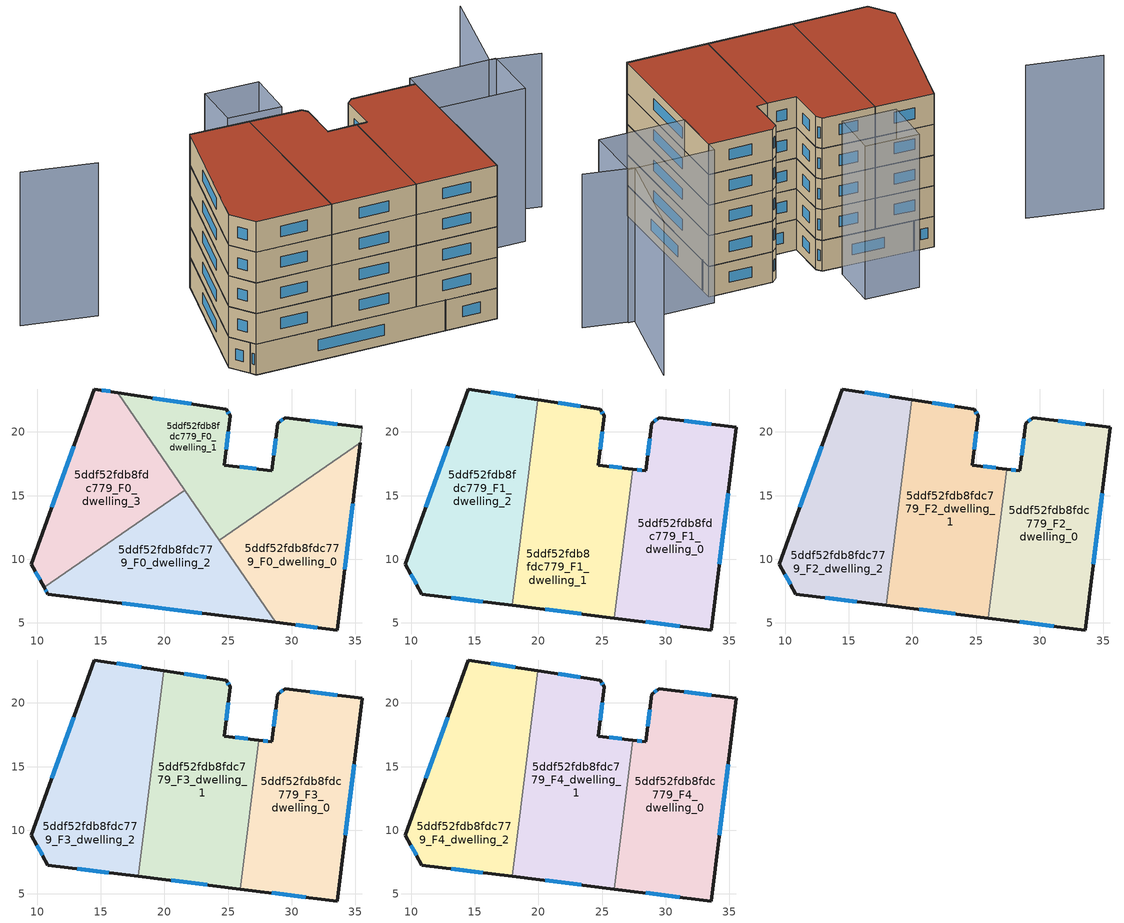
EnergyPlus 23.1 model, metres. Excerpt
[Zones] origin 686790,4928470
5ddf52fdb8fdc779_F0_dwelling_0
 floor ground (EU_floor_Construction): 33.58,4.45 35.39,19.15 24.3,11.51 28.75,5.04 z0
 wall outside (EU_wall_Construction): 35.39,19.15 33.58,4.45 28.75,5.04 z0:3
 wall to 5ddf52fdb8fdc779_F0_dwelling_1 (EU_wall_Construction): 24.3,11.51 35.39,19.15 z0:3
 wall to 5ddf52fdb8fdc779_F0_dwelling_2 (EU_wall_Construction): 28.75,5.04 24.3,11.51 z0:3
 window (EU_Window_Construction): 32.01,4.64 30.32,4.85 / 34.8,14.37 34.16,9.23 z0.98:2.02
5ddf52fdb8fdc779_F0_dwelling_1
 floor ground (EU_floor_Construction): 35.39,19.15 35.54,20.38 29.49,21.13 28.89,20.67 28.45,16.96 24.71,17.41 25.17,21.25 24.88,21.78 16.32,23.09 24.3,11.51 z0
 wall outside (EU_wall_Construction): 16.32,23.09 24.88,21.78 25.17,21.25 24.71,17.41 28.45,16.96 28.89,20.67 29.49,21.13 35.54,20.38 z0:3
 wall adiabatic (EU_wall_Construction): 35.54,20.38 35.39,19.15 z0:3
 wall to 5ddf52fdb8fdc779_F0_dwelling_3 (EU_wall_Construction): 21.62,15.4 16.32,23.09 z0:3
 wall to 5ddf52fdb8fdc779_F0_dwelling_2 (EU_wall_Construction): 24.3,11.51 21.62,15.4 z0:3
 window (EU_Window_Construction): 28.59,18.16 28.74,19.47 / 29.08,20.82 29.29,20.99 / 31.45,20.89 33.57,20.62 / 19.1,22.67 22.1,22.2 / 24.97,21.61 25.07,21.42 / 25.02,20 24.86,18.66 / 25.92,17.26 27.23,17.1 z0.98:2.02
5ddf52fdb8fdc779_F0_dwelling_2
 floor ground (EU_floor_Construction): 28.75,5.04 21.62,15.4 10.56,7.79 10.86,7.26 z0
 wall outside (EU_wall_Construction): 28.75,5.04 10.86,7.26 10.56,7.79 z0:3
 wall to 5ddf52fdb8fdc779_F0_dwelling_3 (EU_wall_Construction): 10.56,7.79 21.62,15.4 z0:3
 window (EU_Window_Construction): 10.76,7.43 10.66,7.62 / 22.93,5.76 16.68,6.54 z0.98:2.02
5ddf52fdb8fdc779_F0_dwelling_3
 floor ground (EU_floor_Construction): 21.62,15.4 16.32,23.09 14.5,23.38 9.55,9.61 10.56,7.79 z0
 wall outside (EU_wall_Construction): 10.56,7.79 9.55,9.61 14.5,23.38 16.32,23.09 z0:3
 window (EU_Window_Construction): 10.23,8.38 9.88,9.02 / 11.16,14.08 12.89,18.9 / 15.09,23.28 15.73,23.19 z0.98:2.02
5ddf52fdb8fdc779_F1_dwelling_0
 floor to 5ddf52fdb8fdc779_F0_dwelling_0 (EU_floor_Construction): 33.58,4.45 35.39,19.15 26.95,13.34 26.35,8.53 28.75,5.04 z3
 floor to 5ddf52fdb8fdc779_F0_dwelling_1 (EU_floor_Construction): 35.39,19.15 35.54,20.38 29.49,21.13 28.89,20.67 28.45,16.96 27.41,17.08 26.95,13.34 z3
 floor to 5ddf52fdb8fdc779_F0_dwelling_2 (EU_floor_Construction): 28.75,5.04 26.35,8.53 25.96,5.39 z3
 wall outside (EU_wall_Construction): 27.41,17.08 28.45,16.96 28.89,20.67 29.49,21.13 35.54,20.38 33.58,4.45 25.96,5.39 z3:6
 wall to 5ddf52fdb8fdc779_F1_dwelling_1 (EU_wall_Construction): 25.96,5.39 27.41,17.08 z3:6
 window (EU_Window_Construction): 31.45,20.89 33.57,20.62 / 34.9,15.19 34.21,9.63 / 31.1,4.75 28.44,5.08 / 27.75,17.04 28.11,17 / 28.59,18.16 28.74,19.47 / 29.08,20.82 29.29,20.99 z3.98:5.02
5ddf52fdb8fdc779_F1_dwelling_1
 floor to 5ddf52fdb8fdc779_F0_dwelling_1 (EU_floor_Construction): 26.95,13.34 27.41,17.08 24.71,17.41 25.17,21.25 24.88,21.78 19.95,22.53 19.46,18.54 24.3,11.51 z3
 floor to 5ddf52fdb8fdc779_F0_dwelling_0 (EU_floor_Construction): 26.35,8.53 26.95,13.34 24.3,11.51 z3
 floor to 5ddf52fdb8fdc779_F0_dwelling_2 (EU_floor_Construction): 25.96,5.39 26.35,8.53 21.62,15.4 18.83,13.49 17.95,6.38 z3
 floor to 5ddf52fdb8fdc779_F0_dwelling_3 (EU_floor_Construction): 21.62,15.4 19.46,18.54 18.83,13.49 z3
 wall outside (EU_wall_Construction): 25.96,5.39 17.95,6.38 / 19.95,22.53 24.88,21.78 25.17,21.25 24.71,17.41 27.41,17.08 z3:6
 wall to 5ddf52fdb8fdc779_F1_dwelling_2 (EU_wall_Construction): 17.95,6.38 19.95,22.53 z3:6
 window (EU_Window_Construction): 25.59,17.3 26.53,17.19 / 23.36,5.71 20.56,6.06 / 21.55,22.29 23.28,22.02 / 24.97,21.61 25.07,21.42 / 25.02,20 24.86,18.66 z3.98:5.02
5ddf52fdb8fdc779_F1_dwelling_2
 floor to 5ddf52fdb8fdc779_F0_dwelling_2 (EU_floor_Construction): 17.95,6.38 18.83,13.49 10.56,7.79 10.86,7.26 z3
 floor to 5ddf52fdb8fdc779_F0_dwelling_3 (EU_floor_Construction): 18.83,13.49 19.46,18.54 16.32,23.09 14.5,23.38 9.55,9.61 10.56,7.79 z3
 floor to 5ddf52fdb8fdc779_F0_dwelling_1 (EU_floor_Construction): 19.46,18.54 19.95,22.53 16.32,23.09 z3
 wall outside (EU_wall_Construction): 17.95,6.38 10.86,7.26 9.55,9.61 14.5,23.38 19.95,22.53 z3:6
 window (EU_Window_Construction): 15.65,6.66 13.17,6.97 / 10.43,8.02 9.97,8.84 / 11.16,14.08 12.89,18.9 / 16.27,23.1 18.18,22.81 z3.98:5.02
5ddf52fdb8fdc779_F2_dwelling_0
 floor to 5ddf52fdb8fdc779_F1_dwelling_0 (EU_floor_Construction): 33.58,4.45 35.54,20.38 29.49,21.13 28.89,20.67 28.45,16.96 27.41,17.08 25.96,5.39 z6
 wall outside (EU_wall_Construction): 27.41,17.08 28.45,16.96 28.89,20.67 29.49,21.13 35.54,20.38 33.58,4.45 25.96,5.39 z6:9
 wall to 5ddf52fdb8fdc779_F2_dwelling_1 (EU_wall_Construction): 25.96,5.39 27.41,17.08 z6:9
 window (EU_Window_Construction): 31.45,20.89 33.57,20.62 / 34.9,15.19 34.21,9.63 / 31.1,4.75 28.44,5.08 / 27.75,17.04 28.11,17 / 28.59,18.16 28.74,19.47 / 29.08,20.82 29.29,20.99 z6.98:8.02
5ddf52fdb8fdc779_F2_dwelling_1
 floor to 5ddf52fdb8fdc779_F1_dwelling_1 (EU_floor_Construction): 25.96,5.39 27.41,17.08 24.71,17.41 25.17,21.25 24.88,21.78 19.95,22.53 17.95,6.38 z6
 wall outside (EU_wall_Construction): 25.96,5.39 17.95,6.38 / 19.95,22.53 24.88,21.78 25.17,21.25 24.71,17.41 27.41,17.08 z6:9
 wall to 5ddf52fdb8fdc779_F2_dwelling_2 (EU_wall_Construction): 17.95,6.38 19.95,22.53 z6:9
 window (EU_Window_Construction): 25.59,17.3 26.53,17.19 / 23.36,5.71 20.56,6.06 / 21.55,22.29 23.28,22.02 / 24.97,21.61 25.07,21.42 / 25.02,20 24.86,18.66 z6.98:8.02
5ddf52fdb8fdc779_F2_dwelling_2
 floor to 5ddf52fdb8fdc779_F1_dwelling_2 (EU_floor_Construction): 17.95,6.38 19.95,22.53 14.5,23.38 9.55,9.61 10.86,7.26 z6
 wall outside (EU_wall_Construction): 17.95,6.38 10.86,7.26 9.55,9.61 14.5,23.38 19.95,22.53 z6:9
 window (EU_Window_Construction): 15.65,6.66 13.17,6.97 / 10.43,8.02 9.97,8.84 / 11.16,14.08 12.89,18.9 / 16.27,23.1 18.18,22.81 z6.98:8.02
5ddf52fdb8fdc779_F3_dwelling_0
 floor to 5ddf52fdb8fdc779_F2_dwelling_0 (EU_floor_Construction): 33.58,4.45 35.54,20.38 29.49,21.13 28.89,20.67 28.45,16.96 27.41,17.08 25.96,5.39 z9
 wall outside (EU_wall_Construction): 27.41,17.08 28.45,16.96 28.89,20.67 29.49,21.13 35.54,20.38 33.58,4.45 25.96,5.39 z9:12
 wall to 5ddf52fdb8fdc779_F3_dwelling_1 (EU_wall_Construction): 25.96,5.39 27.41,17.08 z9:12
 window (EU_Window_Construction): 31.45,20.89 33.57,20.62 / 34.9,15.19 34.21,9.63 / 31.1,4.75 28.44,5.08 / 27.75,17.04 28.11,17 / 28.59,18.16 28.74,19.47 / 29.08,20.82 29.29,20.99 z9.98:11.02
5ddf52fdb8fdc779_F3_dwelling_1
 floor to 5ddf52fdb8fdc779_F2_dwelling_1 (EU_floor_Construction): 25.96,5.39 27.41,17.08 24.71,17.41 25.17,21.25 24.88,21.78 19.95,22.53 17.95,6.38 z9
 wall outside (EU_wall_Construction): 25.96,5.39 17.95,6.38 / 19.95,22.53 24.88,21.78 25.17,21.25 24.71,17.41 27.41,17.08 z9:12
 wall to 5ddf52fdb8fdc779_F3_dwelling_2 (EU_wall_Construction): 17.95,6.38 19.95,22.53 z9:12
 window (EU_Window_Construction): 25.59,17.3 26.53,17.19 / 23.36,5.71 20.56,6.06 / 21.55,22.29 23.28,22.02 / 24.97,21.61 25.07,21.42 / 25.02,20 24.86,18.66 z9.98:11.02
5ddf52fdb8fdc779_F3_dwelling_2
 floor to 5ddf52fdb8fdc779_F2_dwelling_2 (EU_floor_Construction): 17.95,6.38 19.95,22.53 14.5,23.38 9.55,9.61 10.86,7.26 z9
 wall outside (EU_wall_Construction): 17.95,6.38 10.86,7.26 9.55,9.61 14.5,23.38 19.95,22.53 z9:12
 window (EU_Window_Construction): 15.65,6.66 13.17,6.97 / 10.43,8.02 9.97,8.84 / 11.16,14.08 12.89,18.9 / 16.27,23.1 18.18,22.81 z9.98:11.02
5ddf52fdb8fdc779_F4_dwelling_0
 floor to 5ddf52fdb8fdc779_F3_dwelling_0 (EU_floor_Construction): 33.58,4.45 35.54,20.38 29.49,21.13 28.89,20.67 28.45,16.96 27.41,17.08 25.96,5.39 z12
 wall outside (EU_wall_Construction): 27.41,17.08 28.45,16.96 28.89,20.67 29.49,21.13 35.54,20.38 33.58,4.45 25.96,5.39 z12:15
 wall to 5ddf52fdb8fdc779_F4_dwelling_1 (EU_wall_Construction): 25.96,5.39 27.41,17.08 z12:15
 window (EU_Window_Construction): 31.45,20.89 33.57,20.62 / 34.9,15.19 34.21,9.63 / 31.1,4.75 28.44,5.08 / 27.75,17.04 28.11,17 / 28.59,18.16 28.74,19.47 / 29.08,20.82 29.29,20.99 z12.98:14.02
 roof outside (EU_roof_Construction): 35.54,20.38 33.58,4.45 25.96,5.39 27.41,17.08 28.45,16.96 28.89,20.67 29.49,21.13 z15
5ddf52fdb8fdc779_F4_dwelling_1
 floor to 5ddf52fdb8fdc779_F3_dwelling_1 (EU_floor_Construction): 25.96,5.39 27.41,17.08 24.71,17.41 25.17,21.25 24.88,21.78 19.95,22.53 17.95,6.38 z12
 wall outside (EU_wall_Construction): 25.96,5.39 17.95,6.38 / 19.95,22.53 24.88,21.78 25.17,21.25 24.71,17.41 27.41,17.08 z12:15
 wall to 5ddf52fdb8fdc779_F4_dwelling_2 (EU_wall_Construction): 17.95,6.38 19.95,22.53 z12:15
 window (EU_Window_Construction): 25.59,17.3 26.53,17.19 / 23.36,5.71 20.56,6.06 / 21.55,22.29 23.28,22.02 / 24.97,21.61 25.07,21.42 / 25.02,20 24.86,18.66 z12.98:14.02
 roof outside (EU_roof_Construction): 25.17,21.25 24.71,17.41 27.41,17.08 25.96,5.39 17.95,6.38 19.95,22.53 24.88,21.78 z15
5ddf52fdb8fdc779_F4_dwelling_2
 floor to 5ddf52fdb8fdc779_F3_dwelling_2 (EU_floor_Construction): 17.95,6.38 19.95,22.53 14.5,23.38 9.55,9.61 10.86,7.26 z12
 wall outside (EU_wall_Construction): 17.95,6.38 10.86,7.26 9.55,9.61 14.5,23.38 19.95,22.53 z12:15
 window (EU_Window_Construction): 15.65,6.66 13.17,6.97 / 10.43,8.02 9.97,8.84 / 11.16,14.08 12.89,18.9 / 16.27,23.1 18.18,22.81 z12.98:14.02
 roof outside (EU_roof_Construction): 19.95,22.53 17.95,6.38 10.86,7.26 9.55,9.61 14.5,23.38 z15
shading: 47.53,19.02 43.14,20.46 / 43.14,20.46 46.21,29.84 / 5.14,23.41 -1.39,25.55 / 43.01,14.62 34.93,15.66 / 34.93,15.66 35.68,21.47 / 35.68,21.47 43.75,20.43 / 43.75,20.43 43.01,14.62 / 23.75,23.19 18.72,23.93 / 18.72,23.93 19.43,28.7 / 19.43,28.7 24.45,27.95 / 24.45,27.95 23.75,23.19 z0:15
[Building]
EU S2 Campaign: North Axis=0; Terrain=City; Solar Distribution=FullExterior
[Site:Location]
Bologna: Latitude=44.5; Longitude=11.25; Time Zone=1; Elevation=37
[SizingPeriod:WeatherFileDays]
AnnualSizingPeriod: Begin Month=1; Begin Day of Month=1; End Month=12; End Day of Month=31; Day of Week for Start Day=Monday; Use Weather File Daylight Saving Period=No; Use Weather File Rain and Snow Indicators=No
[MATERIAL]
EU_InternalMass_Material: Roughness=MediumRough; Thickness=0.1; Conductivity=1; Density=1800; Specific Heat=900; Thermal Absorptance=0.9; Solar Absorptance=0.7; Visible Absorptance=0.7
[MATERIAL:NOMASS] Roughness=MediumRough; Thermal Absorptance=0.9; Solar Absorptance=0.7; Visible Absorptance=0.7
Name | Thermal Resistance
EU_wall_NoMass | 0.905828
EU_roof_NoMass | 0.37593
EU_floor_NoMass | 0.67114
[WINDOWMATERIAL:SIMPLEGLAZINGSYSTEM]
EU_Window_SimpleGlazing: UFactor=4.52486; Solar Heat Gain Coefficient=0.85; Visible Transmittance=0.85
[CONSTRUCTION]
EU_wall_Construction: EU_wall_NoMass
EU_roof_Construction: EU_roof_NoMass
EU_floor_Construction: EU_floor_NoMass
EU_InternalMass_Construction: EU_InternalMass_Material
EU_Window_Construction: EU_Window_SimpleGlazing
[ZONE] Type=1; Multiplier=1; Ceiling Height=autocalculate; Floor Area=autocalculate; Part of Total Floor Area=Yes
Name | Volume
5ddf52fdb8fdc779_F0_dwelling_0 | 266.759
5ddf52fdb8fdc779_F1_dwelling_0; 5ddf52fdb8fdc779_F2_dwelling_0; 5ddf52fdb8fdc779_F3_dwelling_0; 5ddf52fdb8fdc779_F4_dwelling_0 | 355.642
5ddf52fdb8fdc779_F0_dwelling_1 | 266.749
5ddf52fdb8fdc779_F1_dwelling_1; 5ddf52fdb8fdc779_F2_dwelling_1; 5ddf52fdb8fdc779_F3_dwelling_1; 5ddf52fdb8fdc779_F4_dwelling_1 | 355.668
5ddf52fdb8fdc779_F0_dwelling_2 | 266.711
5ddf52fdb8fdc779_F1_dwelling_2; 5ddf52fdb8fdc779_F2_dwelling_2; 5ddf52fdb8fdc779_F3_dwelling_2; 5ddf52fdb8fdc779_F4_dwelling_2 | 355.634
5ddf52fdb8fdc779_F0_dwelling_3 | 266.731
[INTERNALMASS] Construction=EU_InternalMass_Construction
Name | Zone or ZoneList | Surface Area
5ddf52fdb8fdc779_F0_dwelling_0_EU_InternalMass | 5ddf52fdb8fdc779_F0_dwelling_0 | 88.9201
5ddf52fdb8fdc779_F0_dwelling_1_EU_InternalMass | 5ddf52fdb8fdc779_F0_dwelling_1 | 88.9169
5ddf52fdb8fdc779_F0_dwelling_2_EU_InternalMass | 5ddf52fdb8fdc779_F0_dwelling_2 | 88.9081
5ddf52fdb8fdc779_F0_dwelling_3_EU_InternalMass | 5ddf52fdb8fdc779_F0_dwelling_3 | 88.9097
5ddf52fdb8fdc779_F1_dwelling_0_EU_InternalMass | 5ddf52fdb8fdc779_F1_dwelling_0 | 118.548
5ddf52fdb8fdc779_F1_dwelling_1_EU_InternalMass | 5ddf52fdb8fdc779_F1_dwelling_1 | 118.555
5ddf52fdb8fdc779_F1_dwelling_2_EU_InternalMass | 5ddf52fdb8fdc779_F1_dwelling_2 | 118.545
5ddf52fdb8fdc779_F2_dwelling_0_EU_InternalMass | 5ddf52fdb8fdc779_F2_dwelling_0 | 118.548
5ddf52fdb8fdc779_F2_dwelling_1_EU_InternalMass | 5ddf52fdb8fdc779_F2_dwelling_1 | 118.555
5ddf52fdb8fdc779_F2_dwelling_2_EU_InternalMass | 5ddf52fdb8fdc779_F2_dwelling_2 | 118.545
5ddf52fdb8fdc779_F3_dwelling_0_EU_InternalMass | 5ddf52fdb8fdc779_F3_dwelling_0 | 118.548
5ddf52fdb8fdc779_F3_dwelling_1_EU_InternalMass | 5ddf52fdb8fdc779_F3_dwelling_1 | 118.555
5ddf52fdb8fdc779_F3_dwelling_2_EU_InternalMass | 5ddf52fdb8fdc779_F3_dwelling_2 | 118.545
5ddf52fdb8fdc779_F4_dwelling_0_EU_InternalMass | 5ddf52fdb8fdc779_F4_dwelling_0 | 118.548
5ddf52fdb8fdc779_F4_dwelling_1_EU_InternalMass | 5ddf52fdb8fdc779_F4_dwelling_1 | 118.555
5ddf52fdb8fdc779_F4_dwelling_2_EU_InternalMass | 5ddf52fdb8fdc779_F4_dwelling_2 | 118.545
[OTHEREQUIPMENT] Fuel Type=Electricity; Design Level Calculation Method=Watts/Area; Power per Zone Floor Area=1; Fraction Latent=0; Fraction Radiant=0; Fraction Lost=0; Carbon Dioxide Generation Rate=0; EndUse Subcategory=EU_Step8_InternalGains
Name | Zone or ZoneList or Space or SpaceList | Schedule
EU_Step8_InternalGain_5ddf52fdb8fdc779_F0_dwelling_0_f000 | 5ddf52fdb8fdc779_F0_dwelling_0 | EU_Step8_GainSchedule_5ddf52fdb8fdc779_F0_dwelling_0_f000
EU_Step8_InternalGain_5ddf52fdb8fdc779_F0_dwelling_1_f000 | 5ddf52fdb8fdc779_F0_dwelling_1 | EU_Step8_GainSchedule_5ddf52fdb8fdc779_F0_dwelling_1_f000
EU_Step8_InternalGain_5ddf52fdb8fdc779_F0_dwelling_2_f000 | 5ddf52fdb8fdc779_F0_dwelling_2 | EU_Step8_GainSchedule_5ddf52fdb8fdc779_F0_dwelling_2_f000
EU_Step8_InternalGain_5ddf52fdb8fdc779_F0_dwelling_3_f000 | 5ddf52fdb8fdc779_F0_dwelling_3 | EU_Step8_GainSchedule_5ddf52fdb8fdc779_F0_dwelling_3_f000
EU_Step8_InternalGain_5ddf52fdb8fdc779_F1_dwelling_0_f000 | 5ddf52fdb8fdc779_F1_dwelling_0 | EU_Step8_GainSchedule_5ddf52fdb8fdc779_F1_dwelling_0_f000
EU_Step8_InternalGain_5ddf52fdb8fdc779_F1_dwelling_1_f000 | 5ddf52fdb8fdc779_F1_dwelling_1 | EU_Step8_GainSchedule_5ddf52fdb8fdc779_F1_dwelling_1_f000
EU_Step8_InternalGain_5ddf52fdb8fdc779_F1_dwelling_2_f000 | 5ddf52fdb8fdc779_F1_dwelling_2 | EU_Step8_GainSchedule_5ddf52fdb8fdc779_F1_dwelling_2_f000
EU_Step8_InternalGain_5ddf52fdb8fdc779_F2_dwelling_0_f000 | 5ddf52fdb8fdc779_F2_dwelling_0 | EU_Step8_GainSchedule_5ddf52fdb8fdc779_F2_dwelling_0_f000
EU_Step8_InternalGain_5ddf52fdb8fdc779_F2_dwelling_1_f000 | 5ddf52fdb8fdc779_F2_dwelling_1 | EU_Step8_GainSchedule_5ddf52fdb8fdc779_F2_dwelling_1_f000
EU_Step8_InternalGain_5ddf52fdb8fdc779_F2_dwelling_2_f000 | 5ddf52fdb8fdc779_F2_dwelling_2 | EU_Step8_GainSchedule_5ddf52fdb8fdc779_F2_dwelling_2_f000
EU_Step8_InternalGain_5ddf52fdb8fdc779_F3_dwelling_0_f000 | 5ddf52fdb8fdc779_F3_dwelling_0 | EU_Step8_GainSchedule_5ddf52fdb8fdc779_F3_dwelling_0_f000
EU_Step8_InternalGain_5ddf52fdb8fdc779_F3_dwelling_1_f000 | 5ddf52fdb8fdc779_F3_dwelling_1 | EU_Step8_GainSchedule_5ddf52fdb8fdc779_F3_dwelling_1_f000
EU_Step8_InternalGain_5ddf52fdb8fdc779_F3_dwelling_2_f000 | 5ddf52fdb8fdc779_F3_dwelling_2 | EU_Step8_GainSchedule_5ddf52fdb8fdc779_F3_dwelling_2_f000
EU_Step8_InternalGain_5ddf52fdb8fdc779_F4_dwelling_0_f000 | 5ddf52fdb8fdc779_F4_dwelling_0 | EU_Step8_GainSchedule_5ddf52fdb8fdc779_F4_dwelling_0_f000
EU_Step8_InternalGain_5ddf52fdb8fdc779_F4_dwelling_1_f000 | 5ddf52fdb8fdc779_F4_dwelling_1 | EU_Step8_GainSchedule_5ddf52fdb8fdc779_F4_dwelling_1_f000
EU_Step8_InternalGain_5ddf52fdb8fdc779_F4_dwelling_2_f000 | 5ddf52fdb8fdc779_F4_dwelling_2 | EU_Step8_GainSchedule_5ddf52fdb8fdc779_F4_dwelling_2_f000
[ZONEVENTILATION:DESIGNFLOWRATE] Schedule=EU_AlwaysOn; Design Flow Rate Calculation Method=AirChanges/Hour; Air Changes per Hour=0.73129; Ventilation Type=Natural; Fan Pressure Rise=0; Fan Total Efficiency=1; Constant Term Coefficient=1; Temperature Term Coefficient=0; Velocity Term Coefficient=0; Velocity Squared Term Coefficient=0; Minimum Indoor Temperature=-100; Maximum Indoor Temperature=100; Delta Temperature=-100; Minimum Outdoor Temperature=-100; Maximum Outdoor Temperature=100; Maximum Wind Speed=40
Name | Zone or ZoneList or Space or SpaceList
EU_ConstantAir_5ddf52fdb8fdc779_F0_dwelling_0 | 5ddf52fdb8fdc779_F0_dwelling_0
EU_ConstantAir_5ddf52fdb8fdc779_F0_dwelling_1 | 5ddf52fdb8fdc779_F0_dwelling_1
EU_ConstantAir_5ddf52fdb8fdc779_F0_dwelling_2 | 5ddf52fdb8fdc779_F0_dwelling_2
EU_ConstantAir_5ddf52fdb8fdc779_F0_dwelling_3 | 5ddf52fdb8fdc779_F0_dwelling_3
EU_ConstantAir_5ddf52fdb8fdc779_F1_dwelling_0 | 5ddf52fdb8fdc779_F1_dwelling_0
EU_ConstantAir_5ddf52fdb8fdc779_F1_dwelling_1 | 5ddf52fdb8fdc779_F1_dwelling_1
EU_ConstantAir_5ddf52fdb8fdc779_F1_dwelling_2 | 5ddf52fdb8fdc779_F1_dwelling_2
EU_ConstantAir_5ddf52fdb8fdc779_F2_dwelling_0 | 5ddf52fdb8fdc779_F2_dwelling_0
EU_ConstantAir_5ddf52fdb8fdc779_F2_dwelling_1 | 5ddf52fdb8fdc779_F2_dwelling_1
EU_ConstantAir_5ddf52fdb8fdc779_F2_dwelling_2 | 5ddf52fdb8fdc779_F2_dwelling_2
EU_ConstantAir_5ddf52fdb8fdc779_F3_dwelling_0 | 5ddf52fdb8fdc779_F3_dwelling_0
EU_ConstantAir_5ddf52fdb8fdc779_F3_dwelling_1 | 5ddf52fdb8fdc779_F3_dwelling_1
EU_ConstantAir_5ddf52fdb8fdc779_F3_dwelling_2 | 5ddf52fdb8fdc779_F3_dwelling_2
EU_ConstantAir_5ddf52fdb8fdc779_F4_dwelling_0 | 5ddf52fdb8fdc779_F4_dwelling_0
EU_ConstantAir_5ddf52fdb8fdc779_F4_dwelling_1 | 5ddf52fdb8fdc779_F4_dwelling_1
EU_ConstantAir_5ddf52fdb8fdc779_F4_dwelling_2 | 5ddf52fdb8fdc779_F4_dwelling_2
[HVACTEMPLATE:THERMOSTAT] Constant Heating Setpoint=20; Constant Cooling Setpoint=50
EU_HeatOnly_5ddf52fdb8fdc779_F0_dwelling_0; EU_HeatOnly_5ddf52fdb8fdc779_F0_dwelling_1; EU_HeatOnly_5ddf52fdb8fdc779_F0_dwelling_2; EU_HeatOnly_5ddf52fdb8fdc779_F0_dwelling_3; EU_HeatOnly_5ddf52fdb8fdc779_F1_dwelling_0; EU_HeatOnly_5ddf52fdb8fdc779_F1_dwelling_1; EU_HeatOnly_5ddf52fdb8fdc779_F1_dwelling_2; EU_HeatOnly_5ddf52fdb8fdc779_F2_dwelling_0; EU_HeatOnly_5ddf52fdb8fdc779_F2_dwelling_1; EU_HeatOnly_5ddf52fdb8fdc779_F2_dwelling_2; EU_HeatOnly_5ddf52fdb8fdc779_F3_dwelling_0; EU_HeatOnly_5ddf52fdb8fdc779_F3_dwelling_1; EU_HeatOnly_5ddf52fdb8fdc779_F3_dwelling_2; EU_HeatOnly_5ddf52fdb8fdc779_F4_dwelling_0; EU_HeatOnly_5ddf52fdb8fdc779_F4_dwelling_1; EU_HeatOnly_5ddf52fdb8fdc779_F4_dwelling_2
[HVACTEMPLATE:ZONE:IDEALLOADSAIRSYSTEM] System Availability Schedule=EU_AlwaysOn; Maximum Heating Supply Air Temperature=50; Minimum Cooling Supply Air Temperature=13; Maximum Heating Supply Air Humidity Ratio=0.0156; Minimum Cooling Supply Air Humidity Ratio=0.0077; Heating Limit=NoLimit; Cooling Limit=NoLimit; Heating Availability Schedule=EU_AlwaysOn; Cooling Availability Schedule=EU_CoolingOff; Dehumidification Control Type=ConstantSensibleHeatRatio; Cooling Sensible Heat Ratio=0.7; Dehumidification Setpoint=60; Humidification Control Type=None; Humidification Setpoint=30; Outdoor Air Method=None; Outdoor Air Flow Rate per Person=0.00944; Outdoor Air Flow Rate per Zone Floor Area=0; Outdoor Air Flow Rate per Zone=0; Demand Controlled Ventilation Type=None; Outdoor Air Economizer Type=NoEconomizer; Heat Recovery Type=None; Sensible Heat Recovery Effectiveness=0.7; Latent Heat Recovery Effectiveness=0.65
Name | Template Thermostat
5ddf52fdb8fdc779_F0_dwelling_0 | EU_HeatOnly_5ddf52fdb8fdc779_F0_dwelling_0
5ddf52fdb8fdc779_F0_dwelling_1 | EU_HeatOnly_5ddf52fdb8fdc779_F0_dwelling_1
5ddf52fdb8fdc779_F0_dwelling_2 | EU_HeatOnly_5ddf52fdb8fdc779_F0_dwelling_2
5ddf52fdb8fdc779_F0_dwelling_3 | EU_HeatOnly_5ddf52fdb8fdc779_F0_dwelling_3
5ddf52fdb8fdc779_F1_dwelling_0 | EU_HeatOnly_5ddf52fdb8fdc779_F1_dwelling_0
5ddf52fdb8fdc779_F1_dwelling_1 | EU_HeatOnly_5ddf52fdb8fdc779_F1_dwelling_1
5ddf52fdb8fdc779_F1_dwelling_2 | EU_HeatOnly_5ddf52fdb8fdc779_F1_dwelling_2
5ddf52fdb8fdc779_F2_dwelling_0 | EU_HeatOnly_5ddf52fdb8fdc779_F2_dwelling_0
5ddf52fdb8fdc779_F2_dwelling_1 | EU_HeatOnly_5ddf52fdb8fdc779_F2_dwelling_1
5ddf52fdb8fdc779_F2_dwelling_2 | EU_HeatOnly_5ddf52fdb8fdc779_F2_dwelling_2
5ddf52fdb8fdc779_F3_dwelling_0 | EU_HeatOnly_5ddf52fdb8fdc779_F3_dwelling_0
5ddf52fdb8fdc779_F3_dwelling_1 | EU_HeatOnly_5ddf52fdb8fdc779_F3_dwelling_1
5ddf52fdb8fdc779_F3_dwelling_2 | EU_HeatOnly_5ddf52fdb8fdc779_F3_dwelling_2
5ddf52fdb8fdc779_F4_dwelling_0 | EU_HeatOnly_5ddf52fdb8fdc779_F4_dwelling_0
5ddf52fdb8fdc779_F4_dwelling_1 | EU_HeatOnly_5ddf52fdb8fdc779_F4_dwelling_1
5ddf52fdb8fdc779_F4_dwelling_2 | EU_HeatOnly_5ddf52fdb8fdc779_F4_dwelling_2
[SIZING:ZONE] Zone Cooling Design Supply Air Temperature Input Method=SupplyAirTemperature; Zone Cooling Design Supply Air Temperature=13; Zone Heating Design Supply Air Temperature Input Method=SupplyAirTemperature; Zone Heating Design Supply Air Temperature=50; Zone Cooling Design Supply Air Humidity Ratio=0.008; Zone Heating Design Supply Air Humidity Ratio=0.008; Cooling Design Air Flow Method=DesignDay; Cooling Design Air Flow Rate=0; Cooling Minimum Air Flow per Zone Floor Area=0.000762; Cooling Minimum Air Flow=0; Cooling Minimum Air Flow Fraction=0.2; Heating Design Air Flow Method=DesignDay; Heating Design Air Flow Rate=0; Heating Maximum Air Flow per Zone Floor Area=0.002032; Heating Maximum Air Flow=0.141576; Heating Maximum Air Flow Fraction=0.3; Account for Dedicated Outdoor Air System=No; Dedicated Outdoor Air System Control Strategy=NeutralSupplyAir; Dedicated Outdoor Air Low Setpoint Temperature for Design=autosize; Dedicated Outdoor Air High Setpoint Temperature for Design=autosize; Zone Load Sizing Method=Sensible Load Only No Latent Load; Zone Latent Cooling Design Supply Air Humidity Ratio Input Method=HumidityRatioDifference; Zone Cooling Design Supply Air Humidity Ratio Difference=0.005; Zone Latent Heating Design Supply Air Humidity Ratio Input Method=HumidityRatioDifference; Zone Humidification Design Supply Air Humidity Ratio Difference=0.005
5ddf52fdb8fdc779_F0_dwelling_0; 5ddf52fdb8fdc779_F0_dwelling_1; 5ddf52fdb8fdc779_F0_dwelling_2; 5ddf52fdb8fdc779_F0_dwelling_3; 5ddf52fdb8fdc779_F1_dwelling_0; 5ddf52fdb8fdc779_F1_dwelling_1; 5ddf52fdb8fdc779_F1_dwelling_2; 5ddf52fdb8fdc779_F2_dwelling_0; 5ddf52fdb8fdc779_F2_dwelling_1; 5ddf52fdb8fdc779_F2_dwelling_2; 5ddf52fdb8fdc779_F3_dwelling_0; 5ddf52fdb8fdc779_F3_dwelling_1; 5ddf52fdb8fdc779_F3_dwelling_2; 5ddf52fdb8fdc779_F4_dwelling_0; 5ddf52fdb8fdc779_F4_dwelling_1; 5ddf52fdb8fdc779_F4_dwelling_2
[SCHEDULE:CONSTANT]
Name | Hourly Value
EU_AlwaysOn | 1
EU_CoolingOff | 0
[SCHEDULE:FILE] Column Number=1; Rows to Skip at Top=0; Number of Hours of Data=8760; Column Separator=Comma; Interpolate to Timestep=No; Minutes per Item=60; Adjust Schedule for Daylight Savings=Yes
Name | File
EU_Step8_GainSchedule_5ddf52fdb8fdc779_F0_dwelling_0_f000 | ../../schedules/5ddf52fdb8fdc779/5ddf52fdb8fdc779_F0_dwelling_0_f000_gain.csv
EU_Step8_GainSchedule_5ddf52fdb8fdc779_F0_dwelling_1_f000 | ../../schedules/5ddf52fdb8fdc779/5ddf52fdb8fdc779_F0_dwelling_1_f000_gain.csv
EU_Step8_GainSchedule_5ddf52fdb8fdc779_F0_dwelling_2_f000 | ../../schedules/5ddf52fdb8fdc779/5ddf52fdb8fdc779_F0_dwelling_2_f000_gain.csv
EU_Step8_GainSchedule_5ddf52fdb8fdc779_F0_dwelling_3_f000 | ../../schedules/5ddf52fdb8fdc779/5ddf52fdb8fdc779_F0_dwelling_3_f000_gain.csv
EU_Step8_GainSchedule_5ddf52fdb8fdc779_F1_dwelling_0_f000 | ../../schedules/5ddf52fdb8fdc779/5ddf52fdb8fdc779_F1_dwelling_0_f000_gain.csv
EU_Step8_GainSchedule_5ddf52fdb8fdc779_F1_dwelling_1_f000 | ../../schedules/5ddf52fdb8fdc779/5ddf52fdb8fdc779_F1_dwelling_1_f000_gain.csv
EU_Step8_GainSchedule_5ddf52fdb8fdc779_F1_dwelling_2_f000 | ../../schedules/5ddf52fdb8fdc779/5ddf52fdb8fdc779_F1_dwelling_2_f000_gain.csv
EU_Step8_GainSchedule_5ddf52fdb8fdc779_F2_dwelling_0_f000 | ../../schedules/5ddf52fdb8fdc779/5ddf52fdb8fdc779_F2_dwelling_0_f000_gain.csv
EU_Step8_GainSchedule_5ddf52fdb8fdc779_F2_dwelling_1_f000 | ../../schedules/5ddf52fdb8fdc779/5ddf52fdb8fdc779_F2_dwelling_1_f000_gain.csv
EU_Step8_GainSchedule_5ddf52fdb8fdc779_F2_dwelling_2_f000 | ../../schedules/5ddf52fdb8fdc779/5ddf52fdb8fdc779_F2_dwelling_2_f000_gain.csv
EU_Step8_GainSchedule_5ddf52fdb8fdc779_F3_dwelling_0_f000 | ../../schedules/5ddf52fdb8fdc779/5ddf52fdb8fdc779_F3_dwelling_0_f000_gain.csv
EU_Step8_GainSchedule_5ddf52fdb8fdc779_F3_dwelling_1_f000 | ../../schedules/5ddf52fdb8fdc779/5ddf52fdb8fdc779_F3_dwelling_1_f000_gain.csv
EU_Step8_GainSchedule_5ddf52fdb8fdc779_F3_dwelling_2_f000 | ../../schedules/5ddf52fdb8fdc779/5ddf52fdb8fdc779_F3_dwelling_2_f000_gain.csv
EU_Step8_GainSchedule_5ddf52fdb8fdc779_F4_dwelling_0_f000 | ../../schedules/5ddf52fdb8fdc779/5ddf52fdb8fdc779_F4_dwelling_0_f000_gain.csv
EU_Step8_GainSchedule_5ddf52fdb8fdc779_F4_dwelling_1_f000 | ../../schedules/5ddf52fdb8fdc779/5ddf52fdb8fdc779_F4_dwelling_1_f000_gain.csv
EU_Step8_GainSchedule_5ddf52fdb8fdc779_F4_dwelling_2_f000 | ../../schedules/5ddf52fdb8fdc779/5ddf52fdb8fdc779_F4_dwelling_2_f000_gain.csv
